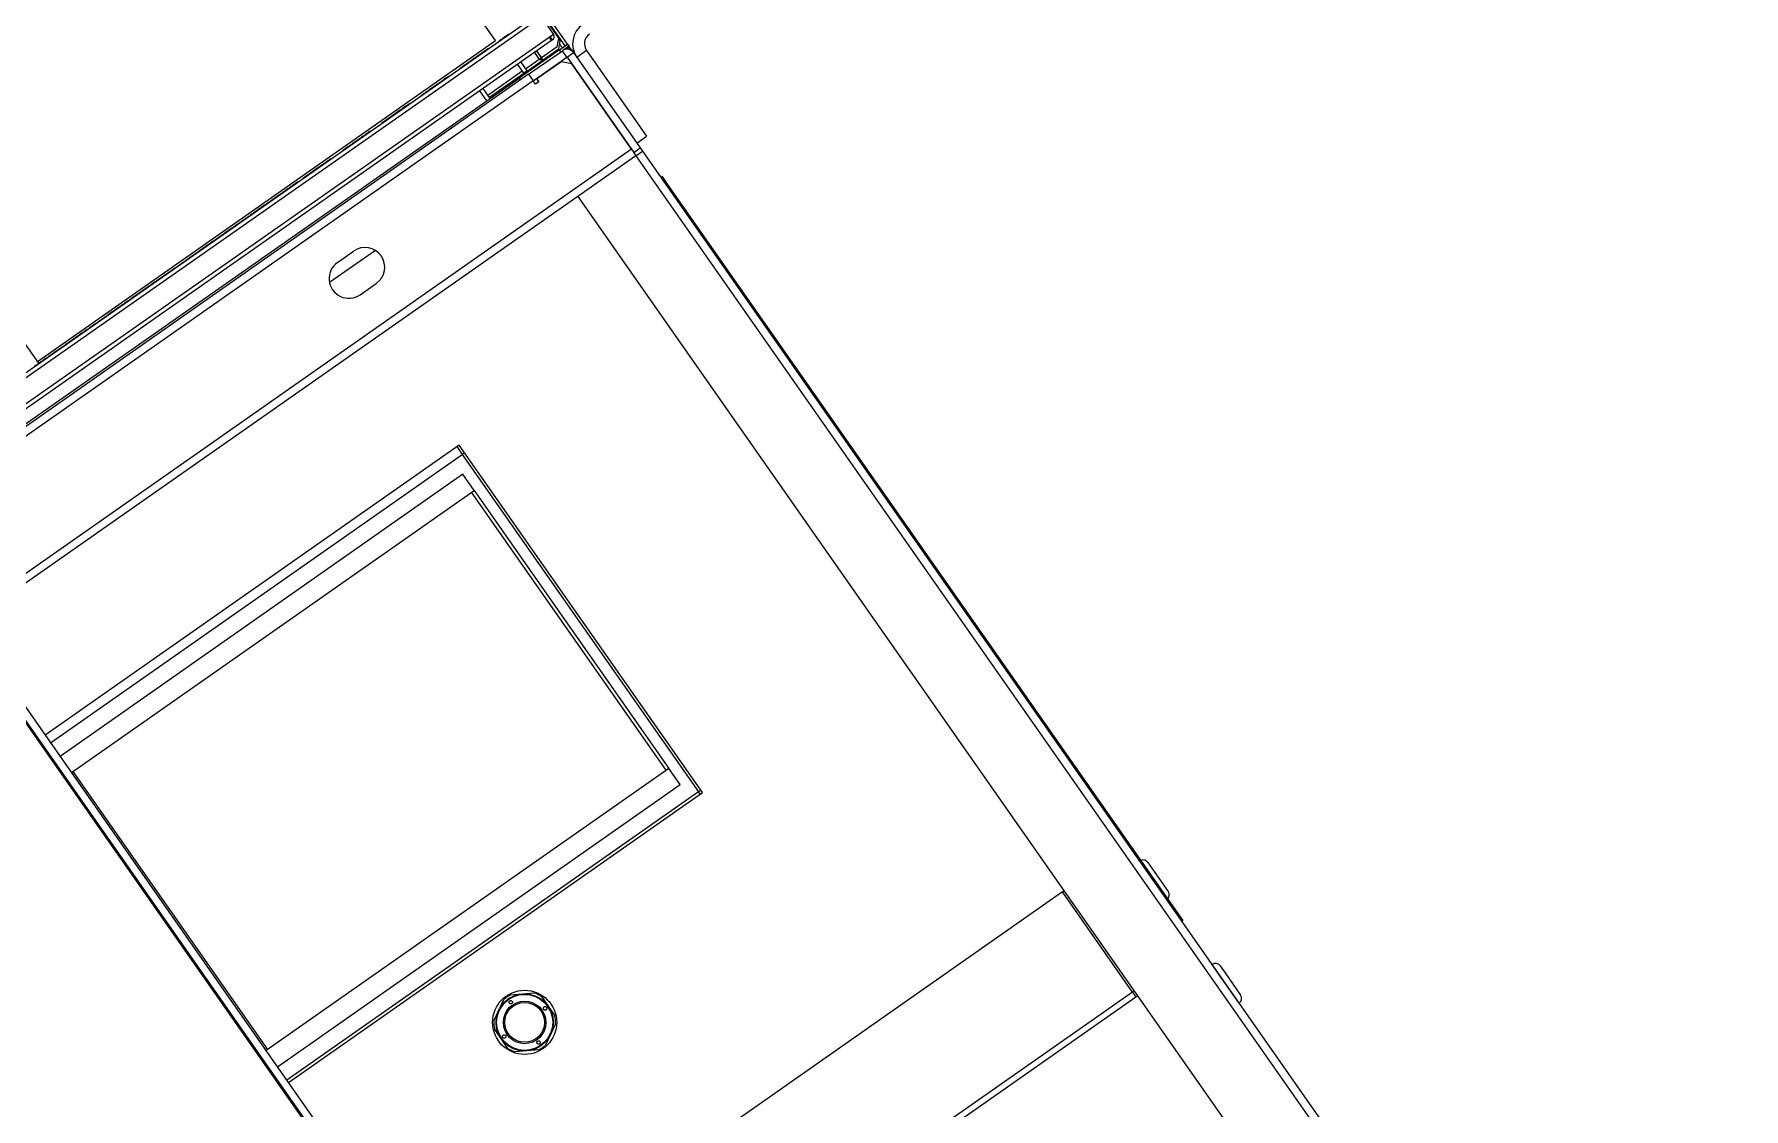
# Model space of a CAD drawing. Header units: millimetres. Extents: x 152904052 to 153933663, y 538271515 to 539240469.
# Drawn here: x 153452628 to 153453495, y 538570244 to 538570789 of the extents above; entities that cross this region are included whole.
import ezdxf

# ---------------------------------------------------------------- set-up
doc = ezdxf.new("R2010")
doc.units = ezdxf.units.MM
doc.layers.add('POWR', color=5, linetype='Continuous')

msp = doc.modelspace()

# ---------------------------------------------------------------- linework, layer by layer
at = {"layer": 'POWR', "color": 7}
for p, q in [((153452897.04, 538570783.12), (153452744.87, 538571000.44)), ((153452898.35, 538570784.04), (153452746.18, 538571001.36)), ((153452747.89, 538570995.27), (153452893.84, 538570786.82)), ((153452861.83, 538570785.82), (153452735.99, 538570965.53)), ((153451988.82, 538570170.43), (153452884.97, 538570797.92)), ((153451989.33, 538570173.36), (153452882.04, 538570798.44)), ((153452884.97, 538570797.92), (153452891.22, 538570788.99)), ((153452891.22, 538570788.99), (153452889, 538570787.44)), ((153452889, 538570787.44), (153451997.29, 538570163.06)), ((153452890.15, 538570785.8), (153451998.43, 538570161.42)), ((153452629.69, 538570623.27), (153452861.83, 538570785.82)), ((153452894.26, 538570781.17), (153452873.78, 538570766.83)), ((153452878.56, 538570768.72), (153452895.68, 538570780.7)), ((153452882.62, 538570780.53), (153452885.06, 538570777.05)), ((153452885.16, 538570777.08), (153452882.7, 538570780.59)), ((153452893.1, 538570782.65), (153452885.16, 538570777.08)), ((153452889, 538570787.44), (153452890.15, 538570785.8)), ((153452889.06, 538570787.48), (153452890.21, 538570785.84)), ((153452890.73, 538570786.21), (153452889.58, 538570787.85)), ((153452890.21, 538570785.84), (153452890.15, 538570785.8)), ((153452890.73, 538570786.21), (153452890.21, 538570785.84)), ((153452891.25, 538570779.8), (153452893.83, 538570781.61)), ((153452893.1, 538570782.65), (153452893.84, 538570786.82)), ((153452893.83, 538570781.61), (153452894.57, 538570785.78)), ((153452894.57, 538570785.78), (153452893.84, 538570786.82)), ((153452894.26, 538570781.17), (153452898.35, 538570784.04)), ((153452894.95, 538570780.19), (153452894.26, 538570781.17)), ((153452895.73, 538570782.2), (153452894.3, 538570784.25)), ((153452899.04, 538570783.06), (153452895.68, 538570780.7)), ((153452897.98, 538570777.43), (153452895.68, 538570780.7)), ((153452896.48, 538570781.14), (153452896.42, 538570781.22)), ((153452897.79, 538570782.06), (153452896.48, 538570781.14)), ((153452897.44, 538570781.69), (153452896.83, 538570781.27)), ((153452897.44, 538570781.69), (153452897.85, 538570781.98)), ((153452897.62, 538570781.43), (153452897.44, 538570781.69)), ((153452897.88, 538570781.93), (153452897.73, 538570782.14)), ((153452898.35, 538570784.04), (153452899.04, 538570783.06)), ((153452900.36, 538570781.17), (153452899.04, 538570783.06)), ((153452900.02, 538570780.93), (153452900.36, 538570781.17)), ((153452900.36, 538570781.17), (153452901.39, 538570779.7)), ((153452907.97, 538570780.76), (153452903.06, 538570777.32)), ((153452907.97, 538570780.76), (153452938.37, 538570737.35)), ((153452848.69, 538570775.21), (153452848.75, 538570775.12)), ((153452850.96, 538570776.8), (153452851.02, 538570776.72)), ((153452855.06, 538570779.67), (153452855.12, 538570779.59)), ((153452872.91, 538570773.73), (153452876.04, 538570769.27)), ((153452874.55, 538570774.88), (153452877.68, 538570770.42)), ((153452883.99, 538570776.3), (153452876.99, 538570771.4)), ((153452877.82, 538570770.39), (153452891.25, 538570779.8)), ((153452880.86, 538570765.44), (153452897.98, 538570777.43)), ((153452881.55, 538570779.79), (153452883.99, 538570776.3)), ((153452882.61, 538570766.42), (153452894.9, 538570775.03)), ((153452883.99, 538570776.3), (153452885.06, 538570777.05)), ((153452885.11, 538570776.97), (153452883.99, 538570776.3)), ((153452885.07, 538570777.03), (153452884.09, 538570776.34)), ((153452885.07, 538570777.03), (153452885.16, 538570777.08)), ((153452885.11, 538570776.97), (153452885.8, 538570775.98)), ((153452891.25, 538570779.8), (153452891.59, 538570779.31)), ((153452900.47, 538570774.05), (153452894.9, 538570775.03)), ((153452898.12, 538570777.4), (153452901.39, 538570779.7)), ((153452898.12, 538570777.4), (153452931.9, 538570729.16)), ((153452930.7, 538570730.88), (153452900.47, 538570774.05)), ((153452901.39, 538570779.7), (153452935.18, 538570731.45)), ((153452878.56, 538570768.72), (153451117.39, 538569535.53)), ((153452880.91, 538570765.36), (153451119.74, 538569532.17)), ((153452023.91, 538570171.75), (153452873.78, 538570766.83)), ((153452831.07, 538570762.87), (153452831.13, 538570762.79)), ((153452832.13, 538570763.61), (153452832.19, 538570763.53)), ((153452834.65, 538570765.37), (153452834.7, 538570765.29)), ((153452875.35, 538570770.25), (153452857.94, 538570758.06)), ((153452876.1, 538570769.19), (153452858.69, 538570757)), ((153452873.78, 538570766.83), (153452874.47, 538570765.85)), ((153452876.04, 538570769.27), (153452877.68, 538570770.42)), ((153452877.82, 538570770.39), (153452878.16, 538570769.9)), ((153452878.56, 538570768.72), (153452880.86, 538570765.44)), ((153452880.86, 538570765.44), (153452880.91, 538570765.36)), ((153452882.06, 538570763.72), (153452880.91, 538570765.36)), ((153452883.7, 538570764.87), (153452882.06, 538570763.72)), ((153452882.61, 538570766.42), (153452883.7, 538570764.87)), ((153452823.93, 538570757.87), (153452823.99, 538570757.79)), ((153452830.02, 538570762.13), (153452830.08, 538570762.05)), ((153452857.4, 538570755.36), (153452853.87, 538570760.4)), ((153452859.03, 538570756.51), (153452855.51, 538570761.55)), ((153452813.73, 538570750.73), (153452813.79, 538570750.65)), ((153452818.44, 538570754.02), (153452818.5, 538570753.94)), ((153452795.4, 538570737.89), (153452795.46, 538570737.81)), ((153452798.44, 538570740.02), (153452798.5, 538570739.94)), ((153452804.04, 538570743.95), (153452804.1, 538570743.86)), ((153452806.11, 538570745.39), (153452806.17, 538570745.31)), ((153452933.46, 538570733.91), (153452938.37, 538570737.35)), ((153452930.7, 538570730.88), (153451135.11, 538569473.6)), ((153452787.2, 538570732.15), (153452787.26, 538570732.07)), ((153452790.24, 538570734.28), (153452790.3, 538570734.2)), ((153452791.01, 538570734.82), (153452790.6, 538570734.53)), ((153452791.3, 538570735.02), (153452791.36, 538570734.94)), ((153452792.36, 538570735.76), (153452792.41, 538570735.68)), ((153452931.9, 538570729.16), (153452935.18, 538570731.45)), ((153452933.05, 538570727.52), (153452931.9, 538570729.16)), ((153452932.96, 538570727.46), (153452936.32, 538570729.81)), ((153452935.18, 538570731.45), (153452936.32, 538570729.81)), ((153452936.32, 538570729.81), (153453406.66, 538570058.11)), ((153452771.24, 538570720.97), (153452771.3, 538570720.89)), ((153452775.34, 538570723.85), (153452775.4, 538570723.76)), ((153452932.96, 538570727.46), (153452903.56, 538570706.87)), ((153452932.96, 538570727.46), (153453403.3, 538570055.76)), ((153452761.65, 538570714.26), (153452760.35, 538570713.35)), ((153452760.35, 538570713.35), (153452760.41, 538570713.27)), ((153452761.65, 538570714.26), (153452761.7, 538570714.18)), ((153452764.1, 538570715.97), (153452764.15, 538570715.89)), ((153452767.14, 538570718.1), (153452767.2, 538570718.02)), ((153452768.97, 538570719.38), (153452769.02, 538570719.3)), ((153452945.44, 538570716.79), (153452946.02, 538570717.19)), ((153452946.02, 538570717.19), (153452948.88, 538570713.09)), ((153452948.88, 538570713.09), (153452948.31, 538570712.69)), ((153452948.88, 538570713.09), (153453207.34, 538570343.98)), ((153452903.56, 538570706.87), (153452054.42, 538570112.3)), ((153452744.68, 538570702.38), (153452743.04, 538570701.23)), ((153452744.38, 538570702.17), (153452744.44, 538570702.09)), ((153452747.43, 538570704.3), (153452747.49, 538570704.22)), ((153452751.53, 538570707.17), (153452751.58, 538570707.09)), ((153452752.11, 538570707.58), (153452751.81, 538570707.37)), ((153452903.56, 538570706.87), (153453373.89, 538570035.16)), ((153452732.36, 538570693.75), (153452732.42, 538570693.67)), ((153452735.4, 538570695.88), (153452735.46, 538570695.8)), ((153452736.92, 538570696.95), (153452736.98, 538570696.86)), ((153452738.44, 538570698.01), (153452738.5, 538570697.93)), ((153452739.31, 538570698.62), (153452738.59, 538570698.11)), ((153452739.31, 538570698.62), (153452739.37, 538570698.54)), ((153452739.67, 538570698.87), (153452739.73, 538570698.79)), ((153452742.81, 538570701.07), (153452741.51, 538570700.16)), ((153452741.51, 538570700.16), (153452741.57, 538570700.08)), ((153452742.81, 538570701.07), (153452742.86, 538570700.98)), ((153452743.04, 538570701.23), (153452743.1, 538570701.15)), ((153452719.21, 538570684.54), (153452723.97, 538570687.88)), ((153452724.16, 538570688.01), (153452724.22, 538570687.93)), ((153452725.68, 538570689.07), (153452725.74, 538570688.99)), ((153452727.2, 538570690.14), (153452727.26, 538570690.06)), ((153452730.25, 538570692.27), (153452730.3, 538570692.19)), ((153452731.3, 538570693.01), (153452731.36, 538570692.93)), ((153452707.65, 538570676.45), (153452707.71, 538570676.37)), ((153452710.7, 538570678.58), (153452710.75, 538570678.5)), ((153452711.75, 538570679.32), (153452711.81, 538570679.24)), ((153452715.85, 538570682.19), (153452715.91, 538570682.11)), ((153452718.9, 538570684.32), (153452718.95, 538570684.24)), ((153452800.91, 538570679.46), (153452777.65, 538570663.17)), ((153452781.7, 538570673.43), (153452789.89, 538570679.16)), ((153452698.52, 538570670.05), (153452698.57, 538570669.97)), ((153452698.66, 538570670.15), (153452704.47, 538570674.22)), ((153452704.61, 538570674.32), (153452704.67, 538570674.24)), ((153452679.27, 538570656.58), (153452684.09, 538570659.95)), ((153452686.34, 538570661.53), (153452686.4, 538570661.45)), ((153452687.27, 538570662.18), (153452687.33, 538570662.1)), ((153452691.37, 538570665.05), (153452691.43, 538570664.97)), ((153452793.17, 538570657.04), (153452801.36, 538570662.78)), ((153452670.8, 538570650.65), (153452670.86, 538570650.57)), ((153452671.86, 538570651.39), (153452671.91, 538570651.31)), ((153452673.07, 538570652.24), (153452673.13, 538570652.16)), ((153452679.12, 538570656.47), (153452679.18, 538570656.39)), ((153452658.18, 538570641.81), (153452658.24, 538570641.73)), ((153452659.24, 538570642.55), (153452659.29, 538570642.47)), ((153452659.38, 538570642.65), (153452664.69, 538570646.37)), ((153452664.84, 538570646.47), (153452664.89, 538570646.39)), ((153452668.53, 538570649.06), (153452668.59, 538570648.97)), ((153452669.74, 538570649.91), (153452669.8, 538570649.83)), ((153452630.35, 538570622.32), (153452619.22, 538570638.22)), ((153452646.94, 538570633.94), (153452646.99, 538570633.86)), ((153452648.76, 538570635.22), (153452648.82, 538570635.14)), ((153452649.82, 538570635.96), (153452649.88, 538570635.87)), ((153452650.88, 538570636.7), (153452650.93, 538570636.61)), ((153452651.04, 538570636.81), (153452651.09, 538570636.73)), ((153452652.09, 538570637.55), (153452651.32, 538570637.01)), ((153452655.14, 538570639.68), (153452655.19, 538570639.6)), ((153452634.56, 538570625.27), (153452634.62, 538570625.19)), ((153452636.31, 538570626.49), (153452636.36, 538570626.41)), ((153452639.49, 538570628.73), (153452643.75, 538570631.71)), ((153452643.89, 538570631.81), (153452643.95, 538570631.73)), ((153452628.11, 538570620.75), (153452628.16, 538570620.67)), ((153452630.02, 538570622.09), (153452630.07, 538570622.01)), ((153452632.29, 538570623.68), (153452632.35, 538570623.6)), ((153452843.35, 538570580.85), (153452633.53, 538570433.92)), ((153452966.67, 538570404.73), (153452843.35, 538570580.85)), ((153452636.28, 538570429.99), (153452844.96, 538570576.11)), ((153452842.21, 538570580.04), (153452844.96, 538570576.11)), ((153452846.11, 538570576.91), (153452844.96, 538570576.11)), ((153452844.96, 538570576.11), (153452964.72, 538570405.07)), ((153452845.27, 538570566.08), (153452641.1, 538570423.11)), ((153452851.01, 538570557.88), (153452845.27, 538570566.08)), ((153452646.83, 538570414.92), (153452851.01, 538570557.88)), ((153452948.35, 538570416.07), (153452849.7, 538570556.97)), ((153452851.01, 538570557.88), (153452949.66, 538570416.99)), ((153452836.84, 538570135.71), (153452590.44, 538570487.62)), ((153452590.85, 538570487.91), (153452837.25, 538570136)), ((153452594.12, 538570490.2), (153452840.53, 538570138.29)), ((153452949.66, 538570416.99), (153452745.49, 538570274.03)), ((153452955.4, 538570408.8), (153452949.66, 538570416.99)), ((153452647.53, 538570415.41), (153452746.19, 538570274.51)), ((153452751.23, 538570265.83), (153452955.4, 538570408.8)), ((153452964.72, 538570405.07), (153452756.04, 538570258.95)), ((153452756.85, 538570257.81), (153452966.67, 538570404.73)), ((153452965.87, 538570405.88), (153452964.72, 538570405.07)), ((153452965.53, 538570403.93), (153452964.72, 538570405.07)), ((153453192.45, 538570369.33), (153453194.86, 538570365.89)), ((153453194.86, 538570365.89), (153453202.77, 538570354.58)), ((153453149.15, 538570354.39), (153452304.6, 538569763.03)), ((153453149.15, 538570354.39), (153453149.97, 538570354.96)), ((153453184.65, 538570303.68), (153453149.15, 538570354.39)), ((153453206.76, 538570343.58), (153453207.34, 538570343.98)), ((153453207.34, 538570343.98), (153453210.21, 538570339.89)), ((153453210.21, 538570339.89), (153453209.63, 538570339.49)), ((153453209.63, 538570339.49), (153453210.21, 538570339.89)), ((153453210.21, 538570339.89), (153453210.21, 538570339.89)), ((153453224.98, 538570317.64), (153453224.95, 538570317.61)), ((153453228.25, 538570312.97), (153453224.98, 538570317.64)), ((153453238.75, 538570297.98), (153453228.25, 538570312.97)), ((153453229.16, 538570316.9), (153453231.61, 538570313.4)), ((153453231.61, 538570313.4), (153453239.48, 538570302.16)), ((153453184.65, 538570303.68), (153452340.11, 538569712.32)), ((153453185.47, 538570304.26), (153453184.65, 538570303.68)), ((153453184.65, 538570303.68), (153453186.43, 538570301.14)), ((153453185.53, 538570304.17), (153453184.71, 538570303.6)), ((153453186.43, 538570301.14), (153452341.88, 538569709.79)), ((153452860.9, 538570289.1), (153452866.03, 538570299.91)), ((153452869.44, 538570302.26), (153452881.36, 538570303.22)), ((153452885.1, 538570301.44), (153452891.9, 538570291.6)), ((153453187.25, 538570301.72), (153453186.43, 538570301.14)), ((153453238.71, 538570297.95), (153453238.75, 538570297.98)), ((153452892.23, 538570287.47), (153452887.1, 538570276.67)), ((153452868.02, 538570275.13), (153452861.23, 538570284.97)), ((153452883.69, 538570274.31), (153452871.77, 538570273.35))]:
    msp.add_line(p, q, dxfattribs=at)
at = {"layer": 'POWR', "color": 7, "flags": 128}
msp.add_lwpolyline([(153452876.04, 538570769.27), (153452876.31, 538570768.96), (153452876.54, 538570768.77)], dxfattribs=at)
at = {"layer": 'POWR', "color": 7}
for radius in [16.25, 14.5, 14.21, 10.79, 10.09]:
    msp.add_circle((153452876.56, 538570288.29), radius, dxfattribs=at)
for centre, radius, start, end in [((153452889.58, 538570787.85), 2, 304.99999, 34.99999), ((153452912.89, 538570784.21), 12, 124.99999, 214.99999), ((153452912.89, 538570784.21), 6, 124.99999, 214.99999), ((153452898.03, 538570777.35), 4.1, 34.99999, 124.99999), ((153452898.64, 538570779.97), 2.1, 34.99999, 124.99999), ((153452898.03, 538570777.35), 0.1, 34.99999, 124.99999), ((153452877.76, 538570770.47), 0.1, 214.99999, 304.99999), ((153452795.63, 538570670.97), 10, 304.99999, 124.99999), ((153452787.44, 538570665.24), 10, 124.99999, 304.99999), ((153453189.99, 538570367.61), 3, 34.99999, 112.29097), ((153453200.32, 538570352.86), 3, 317.70903, 34.99999), ((153453226.7, 538570315.18), 3, 34.99999, 124.99999), ((153452876.56, 538570288.29), 15.68, 117.0092, 132.18946), ((153452876.56, 538570288.29), 15.68, 57.0092, 72.18946), ((153453237.03, 538570300.44), 3, 304.99999, 34.99999), ((153452876.56, 538570288.29), 15.68, 177.00919, 192.18945), ((153452876.56, 538570288.29), 15.68, 357.00919, 12.18945), ((153452876.56, 538570288.29), 15.68, 237.0092, 252.18946), ((153452876.56, 538570288.29), 15.68, 297.0092, 312.18946)]:
    msp.add_arc(centre, radius, start, end, dxfattribs=at)
for points, knots in [([(153452868.3, 538570788.94), (153452867.81, 538570788.59), (153452866.67, 538570787.79), (153452865.24, 538570786.8), (153452864.01, 538570785.93), (153452863.8, 538570785.79), (153452863.71, 538570785.72)], [0, 0, 0, 0, 0.195271, 0.450521, 0.738591, 1, 1, 1, 1]), ([(153452858.1, 538570781.8), (153452858.08, 538570781.78), (153452858.04, 538570781.75), (153452857.62, 538570781.46), (153452856.94, 538570780.98), (153452856.15, 538570780.43), (153452855.57, 538570780.03), (153452855.35, 538570779.87)], [0, 0, 0, 0, 0.261269, 0.485741, 0.685909, 0.877091, 1, 1, 1, 1]), ([(153452846.6, 538570773.74), (153452846.36, 538570773.58), (153452845.36, 538570772.87), (153452844.46, 538570772.24), (153452843.79, 538570771.78), (153452843.87, 538570771.83), (153452843.89, 538570771.84)], [0, 0, 0, 0, 0.1409196, 0.5972503, 0.9173053, 1, 1, 1, 1]), ([(153452848.4, 538570775), (153452848.29, 538570774.92), (153452847.73, 538570774.54), (153452847.23, 538570774.19), (153452846.85, 538570773.92), (153452846.89, 538570773.95), (153452846.9, 538570773.95)], [0, 0, 0, 0, 0.125614, 0.598012, 0.928711, 1, 1, 1, 1]), ([(153452850.96, 538570776.8), (153452850.62, 538570776.56), (153452849.91, 538570776.06), (153452849.23, 538570775.59), (153452848.78, 538570775.27), (153452848.72, 538570775.23), (153452848.69, 538570775.21)], [0, 0, 0, 0, 0.2804326, 0.5725311, 0.7949866, 1, 1, 1, 1]), ([(153452853.23, 538570778.39), (153452853.23, 538570778.38), (153452853.21, 538570778.37), (153452853.08, 538570778.28), (153452852.86, 538570778.13), (153452852.54, 538570777.9), (153452852.08, 538570777.58), (153452851.52, 538570777.19), (153452851.16, 538570776.94), (153452850.96, 538570776.8)], [0, 0, 0, 0, 0.14279, 0.266012, 0.376154, 0.481211, 0.627493, 0.79667, 1, 1, 1, 1]), ([(153452855.06, 538570779.67), (153452855.05, 538570779.66), (153452855.02, 538570779.64), (153452854.78, 538570779.47), (153452854.39, 538570779.2), (153452853.95, 538570778.89), (153452853.64, 538570778.67), (153452853.52, 538570778.59)], [0, 0, 0, 0, 0.2642788, 0.4919678, 0.6953045, 0.8893466, 1, 1, 1, 1]), ([(153452831.07, 538570762.87), (153452830.91, 538570762.76), (153452830.59, 538570762.53), (153452830.27, 538570762.31), (153452830.06, 538570762.16), (153452830.03, 538570762.14), (153452830.02, 538570762.13)], [0, 0, 0, 0, 0.2778, 0.567517, 0.790602, 1, 1, 1, 1]), ([(153452832.13, 538570763.61), (153452832.13, 538570763.61), (153452832.12, 538570763.6), (153452832.06, 538570763.56), (153452831.96, 538570763.49), (153452831.81, 538570763.39), (153452831.6, 538570763.24), (153452831.34, 538570763.06), (153452831.17, 538570762.94), (153452831.07, 538570762.87)], [0, 0, 0, 0, 0.14249, 0.268012, 0.381964, 0.490735, 0.639072, 0.805077, 1, 1, 1, 1]), ([(153452834.65, 538570765.37), (153452834.63, 538570765.36), (153452834.61, 538570765.35), (153452834.4, 538570765.2), (153452834.06, 538570764.97), (153452833.56, 538570764.61), (153452832.95, 538570764.19), (153452832.52, 538570763.89), (153452832.34, 538570763.76)], [0, 0, 0, 0, 0.191942, 0.360705, 0.513772, 0.659957, 0.859685, 1, 1, 1, 1]), ([(153452838.22, 538570767.87), (153452838.19, 538570767.86), (153452838.15, 538570767.82), (153452837.72, 538570767.53), (153452837.05, 538570767.06), (153452836.12, 538570766.41), (153452835.34, 538570765.86), (153452834.93, 538570765.57)], [0, 0, 0, 0, 0.233353, 0.437861, 0.623014, 0.799953, 1, 1, 1, 1]), ([(153452827.22, 538570760.17), (153452827.18, 538570760.14), (153452826.5, 538570759.67), (153452825.48, 538570758.95), (153452824.22, 538570758.07), (153452824.02, 538570757.94), (153452823.93, 538570757.87)], [0, 0, 0, 0, 0.0193487, 0.3223637, 0.6710767, 1, 1, 1, 1]), ([(153452829.73, 538570761.93), (153452829.66, 538570761.89), (153452829.06, 538570761.46), (153452828.37, 538570760.98), (153452827.65, 538570760.47), (153452827.55, 538570760.4), (153452827.5, 538570760.37)], [0, 0, 0, 0, 0.0473708, 0.4293041, 0.7233775, 1, 1, 1, 1]), ([(153452808.74, 538570747.23), (153452808.2, 538570746.85), (153452807.21, 538570746.16), (153452806.31, 538570745.53), (153452806.18, 538570745.44), (153452806.11, 538570745.39)], [0, 0, 0, 0, 0.376407, 0.694585, 1, 1, 1, 1]), ([(153452813.73, 538570750.73), (153452813.02, 538570750.23), (153452811.57, 538570749.21), (153452810.14, 538570748.21), (153452809.21, 538570747.56), (153452809.08, 538570747.47), (153452809.02, 538570747.43)], [0, 0, 0, 0, 0.276587, 0.563675, 0.786644, 1, 1, 1, 1]), ([(153452818.44, 538570754.02), (153452818.4, 538570754), (153452818.34, 538570753.96), (153452817.72, 538570753.52), (153452816.83, 538570752.9), (153452815.83, 538570752.2), (153452814.78, 538570751.46), (153452814.1, 538570750.98), (153452813.73, 538570750.73)], [0, 0, 0, 0, 0.205878, 0.382776, 0.548451, 0.683566, 0.831821, 1, 1, 1, 1]), ([(153452795.4, 538570737.89), (153452795.37, 538570737.87), (153452795.31, 538570737.83), (153452794.77, 538570737.45), (153452793.9, 538570736.84), (153452793.11, 538570736.29), (153452792.67, 538570735.98), (153452792.64, 538570735.96)], [0, 0, 0, 0, 0.264183, 0.497383, 0.717279, 0.984135, 1, 1, 1, 1]), ([(153452798.44, 538570740.02), (153452798.39, 538570739.99), (153452798.29, 538570739.92), (153452797.33, 538570739.24), (153452796.39, 538570738.58), (153452795.75, 538570738.14), (153452795.69, 538570738.09)], [0, 0, 0, 0, 0.3575979, 0.6723745, 0.9692397, 1, 1, 1, 1]), ([(153452805.83, 538570745.19), (153452805.78, 538570745.16), (153452805.15, 538570744.72), (153452804.35, 538570744.16), (153452804.15, 538570744.02), (153452804.04, 538570743.95)], [0, 0, 0, 0, 0.037294, 0.528122, 1, 1, 1, 1]), ([(153452786.91, 538570731.95), (153452786.53, 538570731.68), (153452785.53, 538570730.98), (153452784.44, 538570730.22), (153452784.25, 538570730.09), (153452784.16, 538570730.02)], [0, 0, 0, 0, 0.239742, 0.623865, 1, 1, 1, 1]), ([(153452789.96, 538570734.08), (153452789.81, 538570733.98), (153452789.05, 538570733.44), (153452788.18, 538570732.84), (153452787.36, 538570732.26), (153452787.25, 538570732.19), (153452787.2, 538570732.15)], [0, 0, 0, 0, 0.083821, 0.442782, 0.724634, 1, 1, 1, 1]), ([(153452791.3, 538570735.02), (153452791.14, 538570734.91), (153452790.82, 538570734.68), (153452790.49, 538570734.46), (153452790.29, 538570734.31), (153452790.26, 538570734.29), (153452790.24, 538570734.28)], [0, 0, 0, 0, 0.274541, 0.558919, 0.782286, 1, 1, 1, 1]), ([(153452792.36, 538570735.76), (153452792.35, 538570735.76), (153452792.33, 538570735.75), (153452792.2, 538570735.65), (153452791.97, 538570735.49), (153452791.65, 538570735.27), (153452791.42, 538570735.11), (153452791.3, 538570735.02)], [0, 0, 0, 0, 0.205056, 0.386573, 0.557737, 0.76489, 1, 1, 1, 1]), ([(153452771.24, 538570720.97), (153452770.9, 538570720.73), (153452770.2, 538570720.25), (153452769.5, 538570719.76), (153452769.05, 538570719.44), (153452768.99, 538570719.4), (153452768.97, 538570719.38)], [0, 0, 0, 0, 0.274116, 0.555562, 0.778491, 1, 1, 1, 1]), ([(153452773.51, 538570722.57), (153452773.49, 538570722.55), (153452773.46, 538570722.53), (153452773.16, 538570722.32), (153452772.68, 538570721.99), (153452772, 538570721.51), (153452771.5, 538570721.16), (153452771.24, 538570720.97)], [0, 0, 0, 0, 0.203577, 0.387406, 0.562013, 0.770387, 1, 1, 1, 1]), ([(153452775.34, 538570723.85), (153452775.31, 538570723.82), (153452775.25, 538570723.78), (153452774.69, 538570723.39), (153452774.18, 538570723.03), (153452773.82, 538570722.78), (153452773.8, 538570722.77)], [0, 0, 0, 0, 0.355941, 0.676956, 0.981878, 1, 1, 1, 1]), ([(153452778.38, 538570725.98), (153452778.33, 538570725.94), (153452778.22, 538570725.87), (153452777.26, 538570725.19), (153452776.33, 538570724.54), (153452775.68, 538570724.09), (153452775.62, 538570724.05)], [0, 0, 0, 0, 0.35197, 0.6686, 0.969368, 1, 1, 1, 1]), ([(153452758.67, 538570712.17), (153452758.61, 538570712.14), (153452758.51, 538570712.06), (153452757.54, 538570711.38), (153452756.63, 538570710.74), (153452755.97, 538570710.29), (153452755.91, 538570710.24)], [0, 0, 0, 0, 0.34686, 0.664927, 0.969313, 1, 1, 1, 1]), ([(153452760.35, 538570713.35), (153452760.2, 538570713.25), (153452759.91, 538570713.04), (153452759.36, 538570712.66), (153452758.87, 538570712.31), (153452758.63, 538570712.15), (153452758.51, 538570712.07)], [0, 0, 0, 0, 0.278102, 0.558158, 0.778663, 1, 1, 1, 1]), ([(153452766.85, 538570717.9), (153452766.47, 538570717.63), (153452765.46, 538570716.93), (153452764.37, 538570716.17), (153452764.19, 538570716.04), (153452764.1, 538570715.97)], [0, 0, 0, 0, 0.236609, 0.618795, 1, 1, 1, 1]), ([(153452768.68, 538570719.18), (153452768.47, 538570719.04), (153452767.88, 538570718.62), (153452767.31, 538570718.22), (153452767.19, 538570718.14), (153452767.14, 538570718.1)], [0, 0, 0, 0, 0.213568, 0.607724, 1, 1, 1, 1]), ([(153452747.14, 538570704.1), (153452746.75, 538570703.83), (153452745.74, 538570703.12), (153452744.66, 538570702.36), (153452744.48, 538570702.24), (153452744.38, 538570702.17)], [0, 0, 0, 0, 0.233804, 0.614092, 1, 1, 1, 1]), ([(153452751.53, 538570707.17), (153452750.91, 538570706.74), (153452749.67, 538570705.87), (153452748.38, 538570704.97), (153452747.58, 538570704.41), (153452747.48, 538570704.34), (153452747.43, 538570704.3)], [0, 0, 0, 0, 0.274466, 0.552901, 0.775045, 1, 1, 1, 1]), ([(153452755.63, 538570710.04), (153452755.59, 538570710.02), (153452755.53, 538570709.98), (153452754.99, 538570709.6), (153452754.14, 538570709), (153452752.93, 538570708.15), (153452752.01, 538570707.51), (153452751.53, 538570707.17)], [0, 0, 0, 0, 0.201801, 0.387279, 0.564791, 0.774614, 1, 1, 1, 1]), ([(153452732.36, 538570693.75), (153452732.34, 538570693.74), (153452732.3, 538570693.71), (153452732.02, 538570693.51), (153452731.67, 538570693.27), (153452731.43, 538570693.1), (153452731.3, 538570693.01)], [0, 0, 0, 0, 0.29369, 0.565991, 0.777987, 1, 1, 1, 1]), ([(153452735.4, 538570695.88), (153452735.37, 538570695.86), (153452735.3, 538570695.81), (153452734.76, 538570695.43), (153452733.91, 538570694.84), (153452733.15, 538570694.3), (153452732.67, 538570693.97), (153452732.64, 538570693.95)], [0, 0, 0, 0, 0.2528436, 0.4893944, 0.7175748, 0.9852967, 1, 1, 1, 1]), ([(153452736.92, 538570696.95), (153452736.87, 538570696.91), (153452736.77, 538570696.84), (153452736.27, 538570696.49), (153452735.79, 538570696.15), (153452735.69, 538570696.08)], [0, 0, 0, 0, 0.460446, 0.890899, 1, 1, 1, 1]), ([(153452738.44, 538570698.01), (153452738.37, 538570697.96), (153452738.24, 538570697.87), (153452737.7, 538570697.49), (153452737.22, 538570697.15), (153452737.21, 538570697.15)], [0, 0, 0, 0, 0.512682, 0.99148, 1, 1, 1, 1]), ([(153452739.67, 538570698.87), (153452739.6, 538570698.82), (153452739.46, 538570698.72), (153452739.34, 538570698.64), (153452739.32, 538570698.63), (153452739.31, 538570698.62)], [0, 0, 0, 0, 0.2793225, 0.5592209, 1, 1, 1, 1]), ([(153452741.51, 538570700.16), (153452741.36, 538570700.06), (153452741.07, 538570699.85), (153452740.52, 538570699.46), (153452740.03, 538570699.12), (153452739.79, 538570698.96), (153452739.67, 538570698.87)], [0, 0, 0, 0, 0.2781024, 0.5581581, 0.7786632, 1, 1, 1, 1]), ([(153452725.39, 538570688.87), (153452725.09, 538570688.66), (153452724.33, 538570688.13), (153452724.22, 538570688.05), (153452724.16, 538570688.01)], [0, 0, 0, 0, 0.389317, 1, 1, 1, 1]), ([(153452726.88, 538570689.91), (153452726.55, 538570689.68), (153452725.85, 538570689.19), (153452725.74, 538570689.12), (153452725.68, 538570689.07)], [0, 0, 0, 0, 0.463983, 1, 1, 1, 1]), ([(153452729.96, 538570692.07), (153452729.81, 538570691.97), (153452729.07, 538570691.45), (153452728.16, 538570690.81), (153452727.35, 538570690.24), (153452727.25, 538570690.17), (153452727.2, 538570690.14)], [0, 0, 0, 0, 0.083906, 0.432245, 0.711919, 1, 1, 1, 1]), ([(153452731.3, 538570693.01), (153452731.14, 538570692.9), (153452730.83, 538570692.68), (153452730.49, 538570692.44), (153452730.28, 538570692.3), (153452730.26, 538570692.28), (153452730.25, 538570692.27)], [0, 0, 0, 0, 0.274697, 0.55055, 0.772178, 1, 1, 1, 1]), ([(153452707.37, 538570676.25), (153452706.98, 538570675.98), (153452705.96, 538570675.26), (153452704.87, 538570674.5), (153452704.7, 538570674.38), (153452704.61, 538570674.32)], [0, 0, 0, 0, 0.2287359, 0.6051431, 1, 1, 1, 1]), ([(153452710.41, 538570678.38), (153452710.27, 538570678.28), (153452709.53, 538570677.77), (153452708.61, 538570677.12), (153452707.8, 538570676.55), (153452707.7, 538570676.49), (153452707.65, 538570676.45)], [0, 0, 0, 0, 0.084425, 0.429681, 0.7083, 1, 1, 1, 1]), ([(153452711.75, 538570679.32), (153452711.6, 538570679.21), (153452711.28, 538570678.99), (153452710.94, 538570678.75), (153452710.73, 538570678.61), (153452710.71, 538570678.59), (153452710.7, 538570678.58)], [0, 0, 0, 0, 0.276042, 0.54912, 0.769614, 1, 1, 1, 1]), ([(153452712.81, 538570680.06), (153452712.79, 538570680.05), (153452712.75, 538570680.02), (153452712.47, 538570679.83), (153452712.12, 538570679.58), (153452711.88, 538570679.41), (153452711.75, 538570679.32)], [0, 0, 0, 0, 0.291578, 0.566821, 0.780385, 1, 1, 1, 1]), ([(153452715.85, 538570682.19), (153452715.78, 538570682.14), (153452715.63, 538570682.04), (153452714.53, 538570681.26), (153452713.61, 538570680.62), (153452713.12, 538570680.28), (153452713.1, 538570680.26)], [0, 0, 0, 0, 0.368412, 0.715641, 0.985435, 1, 1, 1, 1]), ([(153452718.9, 538570684.32), (153452718.84, 538570684.28), (153452718.73, 538570684.2), (153452717.75, 538570683.52), (153452716.86, 538570682.9), (153452716.2, 538570682.44), (153452716.14, 538570682.39)], [0, 0, 0, 0, 0.3375243, 0.657783, 0.9690212, 1, 1, 1, 1]), ([(153452695.47, 538570667.92), (153452695.39, 538570667.87), (153452695.24, 538570667.76), (153452694.16, 538570667), (153452692.82, 538570666.07), (153452691.86, 538570665.39), (153452691.37, 538570665.05)], [0, 0, 0, 0, 0.289382, 0.566747, 0.781866, 1, 1, 1, 1]), ([(153452696.4, 538570668.58), (153452696.37, 538570668.55), (153452696.34, 538570668.53), (153452695.81, 538570668.16), (153452695.76, 538570668.12)], [0, 0, 0, 0, 0.900928, 1, 1, 1, 1]), ([(153452698.52, 538570670.05), (153452698.45, 538570670.01), (153452698.32, 538570669.92), (153452697.61, 538570669.42), (153452696.91, 538570668.93), (153452696.69, 538570668.78)], [0, 0, 0, 0, 0.418774, 0.822133, 1, 1, 1, 1]), ([(153452686.06, 538570661.33), (153452685.76, 538570661.12), (153452685.05, 538570660.62), (153452684.39, 538570660.17), (153452684.3, 538570660.1), (153452684.25, 538570660.06)], [0, 0, 0, 0, 0.2711005, 0.6389832, 1, 1, 1, 1]), ([(153452686.99, 538570661.98), (153452686.87, 538570661.9), (153452686.41, 538570661.58), (153452686.37, 538570661.55), (153452686.34, 538570661.53)], [0, 0, 0, 0, 0.269927, 1, 1, 1, 1]), ([(153452691.37, 538570665.05), (153452690.76, 538570664.63), (153452689.56, 538570663.78), (153452688.21, 538570662.84), (153452687.41, 538570662.28), (153452687.32, 538570662.22), (153452687.27, 538570662.18)], [0, 0, 0, 0, 0.27835, 0.548508, 0.767344, 1, 1, 1, 1]), ([(153452670.8, 538570650.65), (153452670.7, 538570650.57), (153452670.49, 538570650.43), (153452670.2, 538570650.23), (153452669.96, 538570650.06), (153452669.78, 538570649.93), (153452669.76, 538570649.92), (153452669.74, 538570649.91)], [0, 0, 0, 0, 0.190165, 0.370551, 0.549345, 0.766286, 1, 1, 1, 1]), ([(153452671.86, 538570651.39), (153452671.84, 538570651.37), (153452671.8, 538570651.34), (153452671.52, 538570651.15), (153452671.18, 538570650.91), (153452670.93, 538570650.74), (153452670.8, 538570650.65)], [0, 0, 0, 0, 0.286939, 0.566737, 0.783446, 1, 1, 1, 1]), ([(153452673.07, 538570652.24), (153452673.03, 538570652.21), (153452672.93, 538570652.14), (153452672.51, 538570651.84), (153452672.18, 538570651.61), (153452672.14, 538570651.59)], [0, 0, 0, 0, 0.476481, 0.940872, 1, 1, 1, 1]), ([(153452675.96, 538570654.26), (153452675.87, 538570654.2), (153452675.71, 538570654.09), (153452674.68, 538570653.36), (153452673.75, 538570652.71), (153452673.36, 538570652.44)], [0, 0, 0, 0, 0.374024, 0.738018, 1, 1, 1, 1]), ([(153452679.12, 538570656.47), (153452679.06, 538570656.43), (153452678.94, 538570656.35), (153452677.97, 538570655.67), (153452677.06, 538570655.03), (153452676.35, 538570654.53), (153452676.24, 538570654.46)], [0, 0, 0, 0, 0.322741, 0.637677, 0.948107, 1, 1, 1, 1]), ([(153452658.18, 538570641.81), (153452658.12, 538570641.77), (153452658, 538570641.68), (153452657.02, 538570641), (153452656.15, 538570640.39), (153452655.48, 538570639.92), (153452655.42, 538570639.88)], [0, 0, 0, 0, 0.326255, 0.648557, 0.96833, 1, 1, 1, 1]), ([(153452659.24, 538570642.55), (153452659.19, 538570642.52), (153452659.13, 538570642.48), (153452658.63, 538570642.13), (153452658.47, 538570642.01)], [0, 0, 0, 0, 0.666638, 1, 1, 1, 1]), ([(153452667.47, 538570648.32), (153452667.13, 538570648.08), (153452666.14, 538570647.39), (153452665.09, 538570646.65), (153452664.92, 538570646.53), (153452664.84, 538570646.47)], [0, 0, 0, 0, 0.204877, 0.587016, 1, 1, 1, 1]), ([(153452668.24, 538570648.86), (153452668.16, 538570648.8), (153452667.81, 538570648.55), (153452667.78, 538570648.53), (153452667.76, 538570648.52)], [0, 0, 0, 0, 0.236347, 1, 1, 1, 1]), ([(153452669.46, 538570649.71), (153452669.32, 538570649.61), (153452668.97, 538570649.36), (153452668.61, 538570649.11), (153452668.55, 538570649.07), (153452668.53, 538570649.06)], [0, 0, 0, 0, 0.249912, 0.610843, 1, 1, 1, 1]), ([(153452646.65, 538570633.74), (153452646.26, 538570633.47), (153452645.23, 538570632.74), (153452644.14, 538570631.98), (153452643.98, 538570631.87), (153452643.89, 538570631.81)], [0, 0, 0, 0, 0.2229314, 0.5937136, 1, 1, 1, 1]), ([(153452648.48, 538570635.02), (153452648.27, 538570634.87), (153452647.69, 538570634.47), (153452647.08, 538570634.04), (153452646.99, 538570633.97), (153452646.94, 538570633.94)], [0, 0, 0, 0, 0.21141, 0.588016, 1, 1, 1, 1]), ([(153452649.82, 538570635.96), (153452649.72, 538570635.88), (153452649.51, 538570635.74), (153452649.22, 538570635.54), (153452648.98, 538570635.37), (153452648.8, 538570635.24), (153452648.78, 538570635.23), (153452648.76, 538570635.22)], [0, 0, 0, 0, 0.192797, 0.372769, 0.549614, 0.764802, 1, 1, 1, 1]), ([(153452650.88, 538570636.7), (153452650.86, 538570636.68), (153452650.81, 538570636.65), (153452650.54, 538570636.46), (153452650.2, 538570636.22), (153452649.95, 538570636.04), (153452649.82, 538570635.96)], [0, 0, 0, 0, 0.284527, 0.565941, 0.784106, 1, 1, 1, 1]), ([(153452655.14, 538570639.68), (153452655.05, 538570639.62), (153452654.89, 538570639.51), (153452653.82, 538570638.75), (153452652.5, 538570637.84), (153452651.52, 538570637.15), (153452651.04, 538570636.81)], [0, 0, 0, 0, 0.284722, 0.565801, 0.783864, 1, 1, 1, 1]), ([(153452634.56, 538570625.27), (153452634.52, 538570625.24), (153452634.42, 538570625.18), (153452633.83, 538570624.76), (153452633.11, 538570624.25), (153452632.56, 538570623.87), (153452632.29, 538570623.68)], [0, 0, 0, 0, 0.282673, 0.565113, 0.784379, 1, 1, 1, 1]), ([(153452633.26, 538570624.36), (153452633.22, 538570624.34), (153452633.15, 538570624.28), (153452632.74, 538570623.99), (153452632.43, 538570623.78), (153452632.33, 538570623.71)], [0, 0, 0, 0, 0.407525, 0.812587, 1, 1, 1, 1]), ([(153452636.31, 538570626.49), (153452636.23, 538570626.44), (153452636.08, 538570626.33), (153452635.26, 538570625.76), (153452634.85, 538570625.47)], [0, 0, 0, 0, 0.505805, 1, 1, 1, 1]), ([(153452639.35, 538570628.62), (153452639.29, 538570628.58), (153452639.16, 538570628.5), (153452638.18, 538570627.81), (153452637.32, 538570627.2), (153452636.65, 538570626.74), (153452636.59, 538570626.69)], [0, 0, 0, 0, 0.323387, 0.646124, 0.968107, 1, 1, 1, 1]), ([(153452629.73, 538570621.89), (153452629.49, 538570621.72), (153452628.88, 538570621.3), (153452628.24, 538570620.85), (153452628.15, 538570620.79), (153452628.11, 538570620.75)], [0, 0, 0, 0, 0.232742, 0.596915, 1, 1, 1, 1]), ([(153452632.29, 538570623.68), (153452632.06, 538570623.52), (153452631.63, 538570623.22), (153452631.01, 538570622.79), (153452630.48, 538570622.42), (153452630.09, 538570622.14), (153452630.04, 538570622.11), (153452630.02, 538570622.09)], [0, 0, 0, 0, 0.195186, 0.375029, 0.550308, 0.763878, 1, 1, 1, 1]), ([(153452869.37, 538570299.34), (153452869.3, 538570299.33), (153452869.17, 538570299.3), (153452868.99, 538570299.19), (153452868.84, 538570299.04), (153452868.72, 538570298.84), (153452868.65, 538570298.57), (153452868.69, 538570298.24), (153452868.86, 538570297.92), (153452869.12, 538570297.71), (153452869.43, 538570297.63), (153452869.68, 538570297.66), (153452869.91, 538570297.74), (153452870.09, 538570297.87), (153452870.24, 538570298.03), (153452870.35, 538570298.24), (153452870.4, 538570298.52), (153452870.33, 538570298.83), (153452870.12, 538570299.13), (153452869.82, 538570299.32), (153452869.54, 538570299.36), (153452869.4, 538570299.35), (153452869.37, 538570299.34)], [0, 0, 0, 0, 0.032752, 0.06566, 0.096359, 0.128239, 0.178564, 0.249759, 0.323184, 0.410832, 0.464034, 0.505856, 0.540618, 0.575489, 0.608047, 0.643003, 0.696435, 0.769015, 0.843405, 0.93108, 0.98189, 1, 1, 1, 1]), ([(153452887.26, 538570296.21), (153452887.14, 538570296.25), (153452886.87, 538570296.32), (153452886.51, 538570296.21), (153452886.22, 538570296), (153452886.06, 538570295.72), (153452886.03, 538570295.43), (153452886.07, 538570295.18), (153452886.18, 538570294.95), (153452886.33, 538570294.77), (153452886.52, 538570294.63), (153452886.78, 538570294.54), (153452887.1, 538570294.54), (153452887.43, 538570294.7), (153452887.67, 538570294.98), (153452887.78, 538570295.29), (153452887.78, 538570295.56), (153452887.71, 538570295.79), (153452887.59, 538570295.98), (153452887.44, 538570296.13), (153452887.32, 538570296.18), (153452887.26, 538570296.21)], [0, 0, 0, 0, 0.067266, 0.145648, 0.22596, 0.294547, 0.344366, 0.383525, 0.422939, 0.456712, 0.489705, 0.536113, 0.598963, 0.681449, 0.764993, 0.824624, 0.867907, 0.902042, 0.936356, 0.966948, 1, 1, 1, 1]), ([(153452866.6, 538570281.93), (153452866.51, 538570281.97), (153452866.3, 538570282.05), (153452865.96, 538570282.01), (153452865.63, 538570281.82), (153452865.42, 538570281.52), (153452865.34, 538570281.2), (153452865.36, 538570280.95), (153452865.44, 538570280.73), (153452865.57, 538570280.56), (153452865.74, 538570280.41), (153452865.99, 538570280.3), (153452866.31, 538570280.27), (153452866.66, 538570280.38), (153452866.94, 538570280.61), (153452867.08, 538570280.9), (153452867.1, 538570281.18), (153452867.05, 538570281.43), (153452866.94, 538570281.65), (153452866.78, 538570281.82), (153452866.66, 538570281.89), (153452866.6, 538570281.93)], [0, 0, 0, 0, 0.05223, 0.119215, 0.204465, 0.290365, 0.343284, 0.383581, 0.41619, 0.448914, 0.479354, 0.521401, 0.580352, 0.661164, 0.743398, 0.808383, 0.85627, 0.894279, 0.932508, 0.965841, 1, 1, 1, 1]), ([(153452883.6, 538570278.93), (153452883.53, 538570278.92), (153452883.38, 538570278.9), (153452883.17, 538570278.8), (153452882.99, 538570278.66), (153452882.85, 538570278.47), (153452882.75, 538570278.23), (153452882.74, 538570277.91), (153452882.88, 538570277.59), (153452883.14, 538570277.34), (153452883.44, 538570277.22), (153452883.71, 538570277.21), (153452883.95, 538570277.27), (153452884.14, 538570277.38), (153452884.29, 538570277.53), (153452884.41, 538570277.73), (153452884.48, 538570278.01), (153452884.44, 538570278.34), (153452884.27, 538570278.65), (153452883.99, 538570278.89), (153452883.72, 538570278.91), (153452883.6, 538570278.93)], [0, 0, 0, 0, 0.037655, 0.075529, 0.109622, 0.142408, 0.18759, 0.24856, 0.329431, 0.41155, 0.474655, 0.51947, 0.554483, 0.589706, 0.620506, 0.652427, 0.702904, 0.774298, 0.847915, 0.935622, 1, 1, 1, 1])]:
    msp.add_open_spline(points, degree=3, knots=knots, dxfattribs=at)
msp.add_open_spline([(153452885.8, 538570775.98), (153452885.7, 538570775.94), (153452885.5, 538570775.85), (153452885.06, 538570775.91), (153452884.55, 538570776.07), (153452884.18, 538570776.23), (153452883.99, 538570776.3)], degree=3, dxfattribs=at)

doc.saveas('drawing.dxf')
